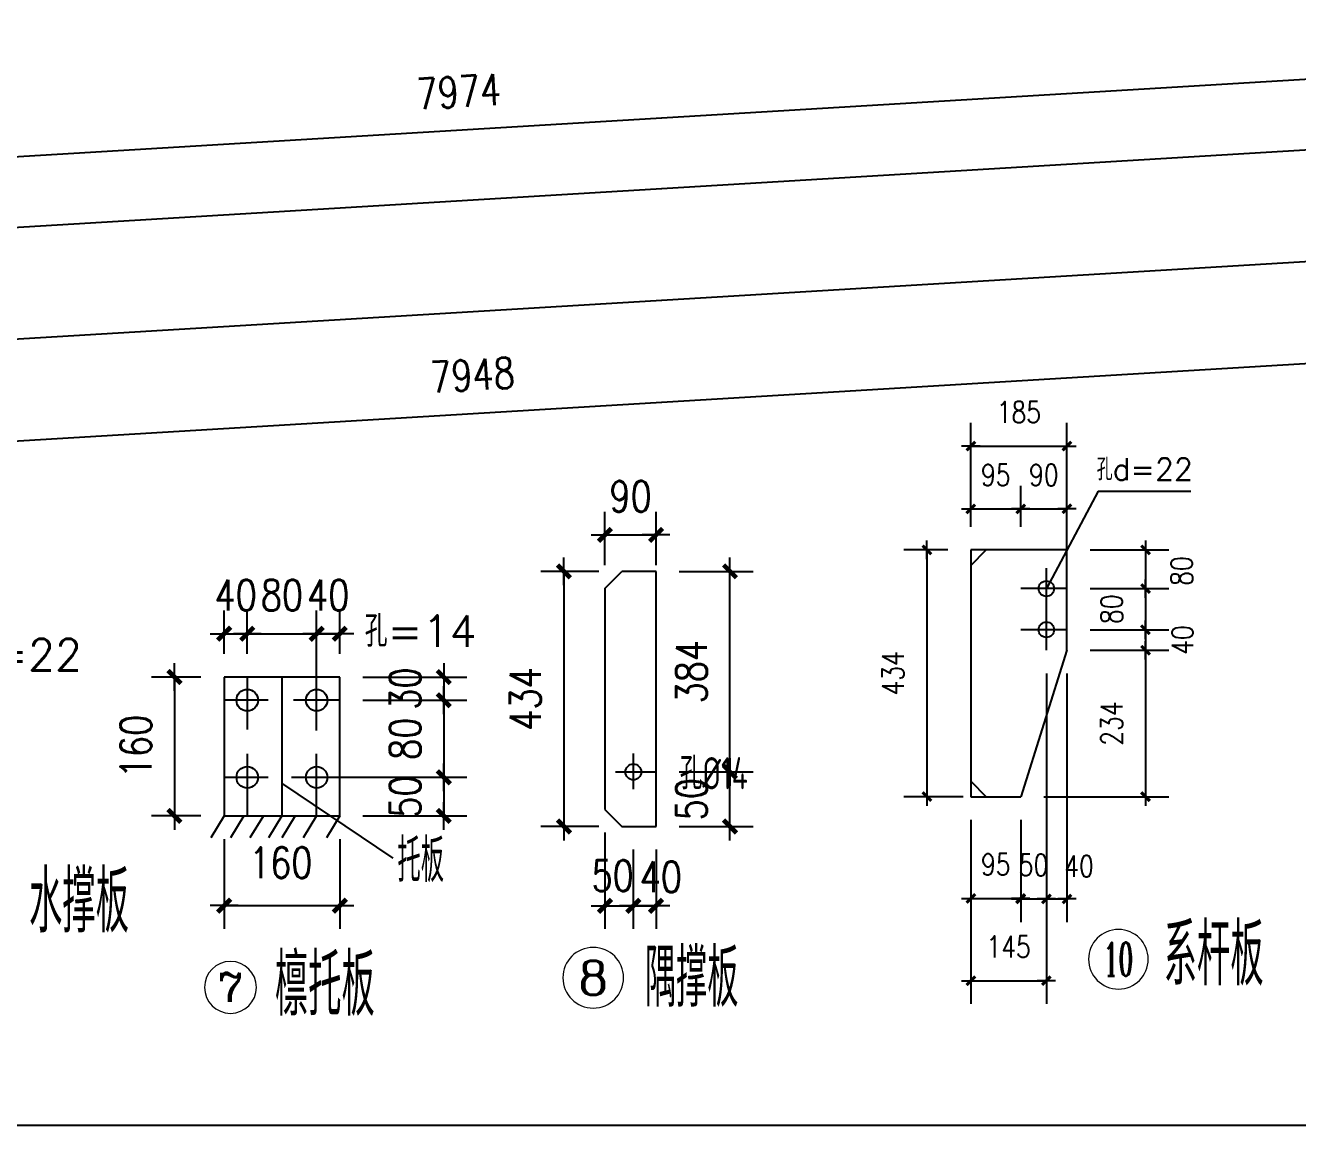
# Model space of a CAD drawing. Header units: millimetres. Extents: x 1471994 to 4527627, y -5186613 to -1927582.
# Drawn here: x 1513754 to 1518703, y -1993261 to -1988981 of the extents above; entities that cross this region are included whole.
import ezdxf
from ezdxf.enums import TextEntityAlignment as Align

# ---------------------------------------------------------------- set-up
doc = ezdxf.new("R2010")
doc.units = ezdxf.units.MM
doc.header["$LTSCALE"] = 1000
doc.header["$PDMODE"] = 34
doc.linetypes.add('CENTER', pattern=[50.8, 31.75, -6.35, 6.35, -6.35])
doc.layers.add('轴线层', color=1, linetype='CENTER', lineweight=15)
doc.layers.add('钢架', color=7, linetype='Continuous', lineweight=25)
doc.styles.add('COMPLEX', font='COMPLEX')
doc.styles.add('DIM_FONT', font='simplex.shx', dxfattribs={"width": 0.8, "bigfont": 'hztxt.shx'})
doc.styles.add('hz', font='gbenor.shx', dxfattribs={"width": 0.75, "height": 100, "bigfont": 'gbcbig.shx'})
doc.styles.get("Standard").update_dxf_attribs({"font": 'txt', "bigfont": 'gbcbig.shx'})
doc.styles.add('TSSD_Label', font='Tssdeng.shx', dxfattribs={"width": 0.7, "bigfont": 'hztxt.shx'})
doc.dimstyles.new('WGH(1)', dxfattribs={"dimscale": 1.2, "dimtxt": 100, "dimasz": 0.5, "dimexe": 75, "dimexo": 75, "dimgap": 75, "dimtad": 1, "dimdec": 0, "dimzin": 0, "dimdsep": 46, "dimtxsty": 'DIM_FONT', "dimblk1": '_DIMX', "dimblk2": '_DIMX', "dimsah": 1, "dimcen": 0.09, "dimclrd": 3, "dimclre": 3, "dimclrt": 7, "dimadec": 0, "dimazin": 0, "dimtfac": 1, "dimtdec": 0, "dimtix": 1, "dimtmove": 2, "dimatfit": 3, "dimldrblk": '_DIMX', "dimfxl": 1, "dimtolj": 1, "dimtzin": 0, "dimarcsym": 0})
doc.dimstyles.new('WGH(2)', dxfattribs={"dimscale": 1.2, "dimtxt": 100, "dimasz": 0.5, "dimexe": 75, "dimexo": 75, "dimgap": 75, "dimtad": 1, "dimdec": 0, "dimlfac": 0.5, "dimzin": 0, "dimdsep": 46, "dimtxsty": 'DIM_FONT', "dimblk1": '_DIMX', "dimblk2": '_DIMX', "dimsah": 1, "dimcen": 0.09, "dimclrd": 3, "dimclre": 3, "dimclrt": 7, "dimadec": 0, "dimazin": 0, "dimtfac": 1, "dimtdec": 0, "dimtix": 1, "dimtmove": 2, "dimatfit": 3, "dimldrblk": '_DIMX', "dimfxl": 1, "dimtolj": 1, "dimtzin": 0, "dimarcsym": 0})
doc.dimstyles.new('WGH(3)', dxfattribs={"dimscale": 1.2, "dimtxt": 100, "dimasz": 0.3, "dimexe": 75, "dimexo": 75, "dimgap": 75, "dimtad": 1, "dimdec": 0, "dimlfac": 0.333333, "dimzin": 0, "dimdsep": 46, "dimtxsty": 'DIM_FONT', "dimblk1": '_DIMX', "dimblk2": '_DIMX', "dimsah": 1, "dimcen": 0.09, "dimclrd": 3, "dimclre": 3, "dimclrt": 7, "dimazin": 0, "dimtfac": 1, "dimtdec": 0, "dimtix": 1, "dimtmove": 2, "dimatfit": 3, "dimldrblk": '_DIMX', "dimfxl": 1, "dimtolj": 1, "dimtzin": 0, "dimarcsym": 0})

# ---------------------------------------------------------------- blocks, each defined once
blk = doc.blocks.new('_DIMX')
blk.add_line((-150, 0), (150, 0))
at = {"const_width": 50}
blk.add_lwpolyline([(-70, -70), (70, 70)], dxfattribs=at)
blk = doc.blocks.new('*D1033')
at = {"color": 3, "lineweight": -2}
for p, q in [((1519439.5, -1989333.9), (1519423.1, -1989060.5)), ((1519427.9, -1989150.3), (1511469.6, -1989627.8)), ((1511480, -1989811.4), (1511463.6, -1989538))]:
    blk.add_line(p, q, dxfattribs=at)
at = {"layer": 'Defpoints', "color": 0}
for p in [(1519444.9, -1989423.7), (1511469, -1989627.9), (1511485.4, -1989901.3)]:
    blk.add_point(p, dxfattribs=at)
at = {"color": 3, "lineweight": -2, "xscale": 0.6, "yscale": 0.6, "zscale": 0.6}
for p, rotation in [((1519428.5, -1989150.3), 3.433630362453304), ((1511469, -1989627.9), 183.4336303624533)]:
    blk.add_blockref('_DIMX', p, dxfattribs=dict(at, rotation=rotation))
at = {"color": 7, "insert": (1515439.8, -1989239.3), "char_height": 120, "attachment_point": 5, "rotation": 3.4336, "style": 'DIM_FONT'}
blk.add_mtext('\\A1;7974', dxfattribs=at)
blk = doc.blocks.new('*D1034')
at = {"color": 3, "lineweight": -2}
for p, q in [((1519450.3, -1989948.3), (1519474, -1990342.5)), ((1511535.6, -1990728.6), (1519468, -1990252.7)), ((1511516.7, -1990424.3), (1511540.4, -1990818.5))]:
    blk.add_line(p, q, dxfattribs=at)
at = {"layer": 'Defpoints', "color": 0}
for p in [(1519444.9, -1989858.5), (1519468.6, -1990252.6), (1511511.4, -1990334.5)]:
    blk.add_point(p, dxfattribs=at)
at = {"color": 3, "lineweight": -2, "xscale": 0.6, "yscale": 0.6, "zscale": 0.6}
for p, rotation in [((1519468.6, -1990252.6), 3.433630362443689), ((1511535, -1990728.6), 183.4336303624437)]:
    blk.add_blockref('_DIMX', p, dxfattribs=dict(at, rotation=rotation))
at = {"color": 7, "insert": (1515492.8, -1990340.9), "char_height": 120, "attachment_point": 5, "rotation": 3.4336, "style": 'DIM_FONT'}
blk.add_mtext('\\A1;7948', dxfattribs=at)
blk = doc.blocks.new('轴线标号')
at = {"lineweight": 13}
blk.add_circle((0, 0), 0.5, dxfattribs=at)
at = {"layer": '钢架', "lineweight": 13, "style": 'COMPLEX', "width": 1.041667}
blk.add_attdef('A', text='', height=0.56, dxfattribs=at).set_placement((-0.25, -0.28), (0.25, -0.28), align=Align.FIT)
blk = doc.blocks.new('*D1043')
at = {"color": 3, "lineweight": -2}
for p, q in [((1514436.6, -1991516.1), (1514243.4, -1991516.1)), ((1514333.4, -1991516.4), (1514333.4, -1992055.7)), ((1514436.6, -1992056.1), (1514243.4, -1992056.1))]:
    blk.add_line(p, q, dxfattribs=at)
at = {"layer": 'Defpoints', "color": 0}
for p in [(1514526.6, -1991516.1), (1514333.4, -1992056.1), (1514526.6, -1992056.1)]:
    blk.add_point(p, dxfattribs=at)
at = {"color": 3, "lineweight": -2, "xscale": 0.36, "yscale": 0.36, "zscale": 0.36}
for p, rotation in [((1514333.4, -1991516.1), 90), ((1514333.4, -1992056.1), 270)]:
    blk.add_blockref('_DIMX', p, dxfattribs=dict(at, rotation=rotation))
at = {"color": 7, "insert": (1514183.4, -1991786.1), "char_height": 120, "attachment_point": 5, "rotation": 90, "style": 'DIM_FONT'}
blk.add_mtext('\\A1;160', dxfattribs=at)
blk = doc.blocks.new('*D1044')
at = {"color": 3, "lineweight": -2}
for p, q in [((1515066.6, -1991516.1), (1515471.2, -1991516.1)), ((1515381.2, -1991515.7), (1515381.2, -1991515.4)), ((1515381.2, -1991516.1), (1515381.2, -1991606.1)), ((1515066.6, -1991606.1), (1515471.2, -1991606.1)), ((1515381.2, -1991606.4), (1515381.2, -1991606.8))]:
    blk.add_line(p, q, dxfattribs=at)
at = {"layer": 'Defpoints', "color": 0}
for p in [(1514976.6, -1991516.1), (1514976.6, -1991606.1), (1515381.2, -1991606.1)]:
    blk.add_point(p, dxfattribs=at)
at = {"color": 3, "lineweight": -2, "xscale": 0.36, "yscale": 0.36, "zscale": 0.36}
for p, rotation in [((1515381.2, -1991516.1), 270), ((1515381.2, -1991606.1), 90)]:
    blk.add_blockref('_DIMX', p, dxfattribs=dict(at, rotation=rotation))
at = {"color": 7, "insert": (1515231.2, -1991561.1), "char_height": 120, "attachment_point": 5, "rotation": 90, "style": 'DIM_FONT'}
blk.add_mtext('\\A1;30', dxfattribs=at)
blk = doc.blocks.new('*D1045')
at = {"color": 3, "lineweight": -2}
for p, q in [((1515066.6, -1991606.1), (1515471.2, -1991606.1)), ((1515381.2, -1991605.7), (1515381.2, -1991605.4)), ((1515381.2, -1991606.1), (1515381.2, -1991906.1)), ((1514788.5, -1991906.1), (1515471.2, -1991906.1)), ((1515381.2, -1991906.4), (1515381.2, -1991906.8))]:
    blk.add_line(p, q, dxfattribs=at)
at = {"layer": 'Defpoints', "color": 0}
for p in [(1514976.6, -1991606.1), (1514698.5, -1991906.1), (1515381.2, -1991906.1)]:
    blk.add_point(p, dxfattribs=at)
at = {"color": 3, "lineweight": -2, "xscale": 0.36, "yscale": 0.36, "zscale": 0.36}
for p, rotation in [((1515381.2, -1991606.1), 270), ((1515381.2, -1991906.1), 90)]:
    blk.add_blockref('_DIMX', p, dxfattribs=dict(at, rotation=rotation))
at = {"color": 7, "insert": (1515231.2, -1991756.1), "char_height": 120, "attachment_point": 5, "rotation": 90, "style": 'DIM_FONT'}
blk.add_mtext('\\A1;80', dxfattribs=at)
blk = doc.blocks.new('*D1046')
at = {"color": 3, "lineweight": -2}
for p, q in [((1514788.5, -1991906.1), (1515471.2, -1991906.1)), ((1515381.2, -1991905.7), (1515381.2, -1991905.4)), ((1515381.2, -1991906.1), (1515381.2, -1992056.1)), ((1515066.6, -1992056.1), (1515471.2, -1992056.1)), ((1515381.2, -1992056.4), (1515381.2, -1992056.8))]:
    blk.add_line(p, q, dxfattribs=at)
at = {"layer": 'Defpoints', "color": 0}
for p in [(1514698.5, -1991906.1), (1514976.6, -1992056.1), (1515381.2, -1992056.1)]:
    blk.add_point(p, dxfattribs=at)
at = {"color": 3, "lineweight": -2, "xscale": 0.36, "yscale": 0.36, "zscale": 0.36}
for p, rotation in [((1515381.2, -1991906.1), 270), ((1515381.2, -1992056.1), 90)]:
    blk.add_blockref('_DIMX', p, dxfattribs=dict(at, rotation=rotation))
at = {"color": 7, "insert": (1515231.2, -1991981.1), "char_height": 120, "attachment_point": 5, "rotation": 90, "style": 'DIM_FONT'}
blk.add_mtext('\\A1;50', dxfattribs=at)
blk = doc.blocks.new('*D1047')
at = {"color": 3, "lineweight": -2}
for p, q in [((1514526.6, -1991426.1), (1514526.6, -1991257.6)), ((1514616.6, -1991426.1), (1514616.6, -1991257.6)), ((1514526.3, -1991347.6), (1514525.9, -1991347.6)), ((1514526.6, -1991347.6), (1514616.6, -1991347.6)), ((1514617, -1991347.6), (1514617.4, -1991347.6))]:
    blk.add_line(p, q, dxfattribs=at)
at = {"layer": 'Defpoints', "color": 0}
for p in [(1514616.6, -1991347.6), (1514526.6, -1991516.1), (1514616.6, -1991516.1)]:
    blk.add_point(p, dxfattribs=at)
at = {"color": 3, "lineweight": -2, "xscale": 0.36, "yscale": 0.36, "zscale": 0.36}
blk.add_blockref('_DIMX', (1514526.6, -1991347.6), dxfattribs=at)
at = {"color": 3, "lineweight": -2, "xscale": 0.36, "yscale": 0.36, "zscale": 0.36, "rotation": 180}
blk.add_blockref('_DIMX', (1514616.6, -1991347.6), dxfattribs=at)
at = {"color": 7, "insert": (1514571.6, -1991197.6), "char_height": 120, "attachment_point": 5, "style": 'DIM_FONT'}
blk.add_mtext('\\A1;40', dxfattribs=at)
blk = doc.blocks.new('*D1048')
at = {"color": 3, "lineweight": -2}
for p, q in [((1514616.6, -1991426.1), (1514616.6, -1991257.6)), ((1514886.6, -1991724.1), (1514886.6, -1991257.6)), ((1514616.3, -1991347.6), (1514615.9, -1991347.6)), ((1514616.6, -1991347.6), (1514886.6, -1991347.6)), ((1514887, -1991347.6), (1514887.4, -1991347.6))]:
    blk.add_line(p, q, dxfattribs=at)
at = {"layer": 'Defpoints', "color": 0}
for p in [(1514886.6, -1991347.6), (1514616.6, -1991516.1), (1514886.6, -1991814.1)]:
    blk.add_point(p, dxfattribs=at)
at = {"color": 3, "lineweight": -2, "xscale": 0.36, "yscale": 0.36, "zscale": 0.36}
blk.add_blockref('_DIMX', (1514616.6, -1991347.6), dxfattribs=at)
at = {"color": 3, "lineweight": -2, "xscale": 0.36, "yscale": 0.36, "zscale": 0.36, "rotation": 180}
blk.add_blockref('_DIMX', (1514886.6, -1991347.6), dxfattribs=at)
at = {"color": 7, "insert": (1514751.6, -1991197.6), "char_height": 120, "attachment_point": 5, "style": 'DIM_FONT'}
blk.add_mtext('\\A1;80', dxfattribs=at)
blk = doc.blocks.new('*D1049')
at = {"color": 3, "lineweight": -2}
for p, q in [((1514886.6, -1991724.1), (1514886.6, -1991257.6)), ((1514976.6, -1991426.1), (1514976.6, -1991257.6)), ((1514886.3, -1991347.6), (1514885.9, -1991347.6)), ((1514886.6, -1991347.6), (1514976.6, -1991347.6)), ((1514977, -1991347.6), (1514977.4, -1991347.6))]:
    blk.add_line(p, q, dxfattribs=at)
at = {"layer": 'Defpoints', "color": 0}
for p in [(1514976.6, -1991347.6), (1514976.6, -1991516.1), (1514886.6, -1991814.1)]:
    blk.add_point(p, dxfattribs=at)
at = {"color": 3, "lineweight": -2, "xscale": 0.36, "yscale": 0.36, "zscale": 0.36}
blk.add_blockref('_DIMX', (1514886.6, -1991347.6), dxfattribs=at)
at = {"color": 3, "lineweight": -2, "xscale": 0.36, "yscale": 0.36, "zscale": 0.36, "rotation": 180}
blk.add_blockref('_DIMX', (1514976.6, -1991347.6), dxfattribs=at)
at = {"color": 7, "insert": (1514931.6, -1991197.6), "char_height": 120, "attachment_point": 5, "style": 'DIM_FONT'}
blk.add_mtext('\\A1;40', dxfattribs=at)
blk = doc.blocks.new('*D1037')
at = {"color": 3, "lineweight": -2}
for p, q in [((1514526.6, -1992146.1), (1514526.6, -1992495.2)), ((1514976.6, -1992146.1), (1514976.6, -1992495.2)), ((1514527, -1992405.2), (1514976.3, -1992405.2))]:
    blk.add_line(p, q, dxfattribs=at)
at = {"layer": 'Defpoints', "color": 0}
for p in [(1514526.6, -1992056.1), (1514976.6, -1992056.1), (1514976.6, -1992405.2)]:
    blk.add_point(p, dxfattribs=at)
at = {"color": 3, "lineweight": -2, "xscale": 0.36, "yscale": 0.36, "zscale": 0.36, "rotation": 180}
blk.add_blockref('_DIMX', (1514526.6, -1992405.2), dxfattribs=at)
at = {"color": 3, "lineweight": -2, "xscale": 0.36, "yscale": 0.36, "zscale": 0.36}
blk.add_blockref('_DIMX', (1514976.6, -1992405.2), dxfattribs=at)
at = {"color": 7, "insert": (1514747, -1992238.2), "char_height": 120, "attachment_point": 5, "style": 'DIM_FONT'}
blk.add_mtext('\\A1;160', dxfattribs=at)
blk = doc.blocks.new('*D1038')
at = {"color": 3, "lineweight": -2}
for p, q in [((1515984.4, -1991105), (1515758.7, -1991105)), ((1515848.7, -1991105.4), (1515848.7, -1992097)), ((1515984.4, -1992097.4), (1515758.7, -1992097.4))]:
    blk.add_line(p, q, dxfattribs=at)
at = {"layer": 'Defpoints', "color": 0}
for p in [(1516074.4, -1991105), (1515848.7, -1992097.4), (1516074.4, -1992097.4)]:
    blk.add_point(p, dxfattribs=at)
at = {"color": 3, "lineweight": -2, "xscale": 0.36, "yscale": 0.36, "zscale": 0.36}
for p, rotation in [((1515848.7, -1991105), 90), ((1515848.7, -1992097.4), 270)]:
    blk.add_blockref('_DIMX', p, dxfattribs=dict(at, rotation=rotation))
at = {"color": 7, "insert": (1515698.7, -1991601.2), "char_height": 120, "attachment_point": 5, "rotation": 90, "style": 'DIM_FONT'}
blk.add_mtext('\\A1;434', dxfattribs=at)
blk = doc.blocks.new('*D1055')
at = {"color": 3, "lineweight": -2}
for p, q in [((1516008.1, -1991081.3), (1516008.1, -1990873.2)), ((1516207, -1991081.3), (1516207, -1990873.2)), ((1516007.8, -1990963.2), (1516007.4, -1990963.2)), ((1516008.1, -1990963.2), (1516207, -1990963.2)), ((1516207.4, -1990963.2), (1516207.8, -1990963.2))]:
    blk.add_line(p, q, dxfattribs=at)
at = {"layer": 'Defpoints', "color": 0}
for p in [(1516207, -1990963.2), (1516008.1, -1991171.3), (1516207, -1991171.3)]:
    blk.add_point(p, dxfattribs=at)
at = {"color": 3, "lineweight": -2, "xscale": 0.36, "yscale": 0.36, "zscale": 0.36}
blk.add_blockref('_DIMX', (1516008.1, -1990963.2), dxfattribs=at)
at = {"color": 3, "lineweight": -2, "xscale": 0.36, "yscale": 0.36, "zscale": 0.36, "rotation": 180}
blk.add_blockref('_DIMX', (1516207, -1990963.2), dxfattribs=at)
at = {"color": 7, "insert": (1516107.6, -1990813.2), "char_height": 120, "attachment_point": 5, "style": 'DIM_FONT'}
blk.add_mtext('\\A1;90', dxfattribs=at)
blk = doc.blocks.new('*D1040')
at = {"color": 3, "lineweight": -2}
for p, q in [((1516008.1, -1992121.1), (1516008.1, -1992495.9)), ((1516118.6, -1992187.4), (1516118.6, -1992495.9)), ((1516007.8, -1992405.9), (1516007.4, -1992405.9)), ((1516008.1, -1992405.9), (1516118.6, -1992405.9)), ((1516119, -1992405.9), (1516119.4, -1992405.9))]:
    blk.add_line(p, q, dxfattribs=at)
at = {"layer": 'Defpoints', "color": 0}
for p in [(1516008.1, -1992031.1), (1516118.6, -1992097.4), (1516118.6, -1992405.9)]:
    blk.add_point(p, dxfattribs=at)
at = {"color": 3, "lineweight": -2, "xscale": 0.36, "yscale": 0.36, "zscale": 0.36}
blk.add_blockref('_DIMX', (1516008.1, -1992405.9), dxfattribs=at)
at = {"color": 3, "lineweight": -2, "xscale": 0.36, "yscale": 0.36, "zscale": 0.36, "rotation": 180}
blk.add_blockref('_DIMX', (1516118.6, -1992405.9), dxfattribs=at)
at = {"color": 7, "insert": (1516038.2, -1992288.8), "char_height": 120, "attachment_point": 5, "style": 'DIM_FONT'}
blk.add_mtext('\\A1;50', dxfattribs=at)
blk = doc.blocks.new('*D1036')
at = {"color": 3, "lineweight": -2}
for p, q in [((1516118.6, -1992187.4), (1516118.6, -1992495.9)), ((1516207, -1992187.4), (1516207, -1992495.9)), ((1516118.3, -1992405.9), (1516117.9, -1992405.9)), ((1516118.6, -1992405.9), (1516207, -1992405.9)), ((1516207.4, -1992405.9), (1516207.8, -1992405.9))]:
    blk.add_line(p, q, dxfattribs=at)
at = {"layer": 'Defpoints', "color": 0}
for p in [(1516118.6, -1992097.4), (1516207, -1992097.4), (1516207, -1992405.9)]:
    blk.add_point(p, dxfattribs=at)
at = {"color": 3, "lineweight": -2, "xscale": 0.36, "yscale": 0.36, "zscale": 0.36}
blk.add_blockref('_DIMX', (1516118.6, -1992405.9), dxfattribs=at)
at = {"color": 3, "lineweight": -2, "xscale": 0.36, "yscale": 0.36, "zscale": 0.36, "rotation": 180}
blk.add_blockref('_DIMX', (1516207, -1992405.9), dxfattribs=at)
at = {"color": 7, "insert": (1516225.5, -1992293.4), "char_height": 120, "attachment_point": 5, "style": 'DIM_FONT'}
blk.add_mtext('\\A1;40', dxfattribs=at)
blk = doc.blocks.new('*D1041')
at = {"color": 3, "lineweight": -2}
for p, q in [((1516297, -1991885.2), (1516584.7, -1991885.2)), ((1516494.7, -1991884.8), (1516494.7, -1991884.5)), ((1516494.7, -1992097.4), (1516494.7, -1991885.2)), ((1516297, -1992097.4), (1516584.7, -1992097.4)), ((1516494.7, -1992097.8), (1516494.7, -1992098.1))]:
    blk.add_line(p, q, dxfattribs=at)
at = {"layer": 'Defpoints', "color": 0}
for p in [(1516207, -1991885.2), (1516494.7, -1991885.2), (1516207, -1992097.4)]:
    blk.add_point(p, dxfattribs=at)
at = {"color": 3, "lineweight": -2, "xscale": 0.36, "yscale": 0.36, "zscale": 0.36}
for p, rotation in [((1516494.7, -1991885.2), 270), ((1516494.7, -1992097.4), 90)]:
    blk.add_blockref('_DIMX', p, dxfattribs=dict(at, rotation=rotation))
at = {"color": 7, "insert": (1516344.7, -1991991.3), "char_height": 120, "attachment_point": 5, "rotation": 90, "style": 'DIM_FONT'}
blk.add_mtext('\\A1;50', dxfattribs=at)
blk = doc.blocks.new('*D1042')
at = {"color": 3, "lineweight": -2}
for p, q in [((1516297, -1991105), (1516584.7, -1991105)), ((1516494.7, -1991884.8), (1516494.7, -1991105.4)), ((1516297, -1991885.2), (1516584.7, -1991885.2))]:
    blk.add_line(p, q, dxfattribs=at)
at = {"layer": 'Defpoints', "color": 0}
for p in [(1516207, -1991105), (1516494.7, -1991105), (1516207, -1991885.2)]:
    blk.add_point(p, dxfattribs=at)
at = {"color": 3, "lineweight": -2, "xscale": 0.36, "yscale": 0.36, "zscale": 0.36}
for p, rotation in [((1516494.7, -1991105), 90), ((1516494.7, -1991885.2), 270)]:
    blk.add_blockref('_DIMX', p, dxfattribs=dict(at, rotation=rotation))
at = {"color": 7, "insert": (1516344.7, -1991495.1), "char_height": 120, "attachment_point": 5, "rotation": 90, "style": 'DIM_FONT'}
blk.add_mtext('\\A1;384', dxfattribs=at)
blk = doc.blocks.new('*D1056')
at = {"color": 3, "lineweight": -2}
for p, q in [((1517341.6, -1991021.5), (1517170.8, -1991021.5)), ((1517260.8, -1991021.7), (1517260.8, -1991981.2)), ((1517401.6, -1991981.5), (1517170.8, -1991981.5))]:
    blk.add_line(p, q, dxfattribs=at)
at = {"layer": 'Defpoints', "color": 0}
for p in [(1517431.6, -1991021.5), (1517260.8, -1991981.5), (1517491.6, -1991981.5)]:
    blk.add_point(p, dxfattribs=at)
at = {"color": 3, "lineweight": -2, "xscale": 0.24, "yscale": 0.24, "zscale": 0.24}
for p, rotation in [((1517260.8, -1991021.5), 90), ((1517260.8, -1991981.5), 270)]:
    blk.add_blockref('_DIMX', p, dxfattribs=dict(at, rotation=rotation))
at = {"color": 7, "insert": (1517128.8, -1991501.5), "char_height": 84, "attachment_point": 5, "rotation": 90, "style": 'DIM_FONT'}
blk.add_mtext('\\A1;434', dxfattribs=at)
blk = doc.blocks.new('*D1061')
at = {"color": 3, "lineweight": -2}
for p, q in [((1517431.6, -1990931.5), (1517431.6, -1990771.8)), ((1517625.6, -1990931.5), (1517625.6, -1990771.8)), ((1517431.3, -1990861.8), (1517431.1, -1990861.8)), ((1517431.6, -1990861.8), (1517625.6, -1990861.8)), ((1517625.8, -1990861.8), (1517626.1, -1990861.8))]:
    blk.add_line(p, q, dxfattribs=at)
at = {"layer": 'Defpoints', "color": 0}
for p in [(1517625.6, -1990861.8), (1517431.6, -1991021.5), (1517625.6, -1991021.5)]:
    blk.add_point(p, dxfattribs=at)
at = {"color": 3, "lineweight": -2, "xscale": 0.24, "yscale": 0.24, "zscale": 0.24}
blk.add_blockref('_DIMX', (1517431.6, -1990861.8), dxfattribs=at)
at = {"color": 3, "lineweight": -2, "xscale": 0.24, "yscale": 0.24, "zscale": 0.24, "rotation": 180}
blk.add_blockref('_DIMX', (1517625.6, -1990861.8), dxfattribs=at)
at = {"color": 7, "insert": (1517528.6, -1990729.8), "char_height": 84, "attachment_point": 5, "style": 'DIM_FONT'}
blk.add_mtext('\\A1;95', dxfattribs=at)
blk = doc.blocks.new('*D1062')
at = {"color": 3, "lineweight": -2}
for p, q in [((1517625.6, -1990803.5), (1517625.6, -1990771.8)), ((1517805.6, -1990931.5), (1517805.6, -1990771.8)), ((1517625.3, -1990861.8), (1517625.1, -1990861.8)), ((1517625.6, -1990861.8), (1517805.6, -1990861.8)), ((1517805.8, -1990861.8), (1517806.1, -1990861.8))]:
    blk.add_line(p, q, dxfattribs=at)
at = {"layer": 'Defpoints', "color": 0}
for p in [(1517805.6, -1990861.8), (1517625.6, -1990893.5), (1517805.6, -1991021.5)]:
    blk.add_point(p, dxfattribs=at)
at = {"color": 3, "lineweight": -2, "xscale": 0.24, "yscale": 0.24, "zscale": 0.24}
blk.add_blockref('_DIMX', (1517625.6, -1990861.8), dxfattribs=at)
at = {"color": 3, "lineweight": -2, "xscale": 0.24, "yscale": 0.24, "zscale": 0.24, "rotation": 180}
blk.add_blockref('_DIMX', (1517805.6, -1990861.8), dxfattribs=at)
at = {"color": 7, "insert": (1517715.6, -1990729.8), "char_height": 84, "attachment_point": 5, "style": 'DIM_FONT'}
blk.add_mtext('\\A1;90', dxfattribs=at)
blk = doc.blocks.new('*D1057')
at = {"color": 3, "lineweight": -2}
for p, q in [((1517431.6, -1992071.5), (1517431.6, -1992467)), ((1517625.6, -1992071.5), (1517625.6, -1992467)), ((1517431.3, -1992377), (1517431.1, -1992377)), ((1517431.6, -1992377), (1517625.6, -1992377)), ((1517625.8, -1992377), (1517626.1, -1992377))]:
    blk.add_line(p, q, dxfattribs=at)
at = {"layer": 'Defpoints', "color": 0}
for p in [(1517431.6, -1991981.5), (1517625.6, -1991981.5), (1517625.6, -1992377)]:
    blk.add_point(p, dxfattribs=at)
at = {"color": 3, "lineweight": -2, "xscale": 0.24, "yscale": 0.24, "zscale": 0.24}
blk.add_blockref('_DIMX', (1517431.6, -1992377), dxfattribs=at)
at = {"color": 3, "lineweight": -2, "xscale": 0.24, "yscale": 0.24, "zscale": 0.24, "rotation": 180}
blk.add_blockref('_DIMX', (1517625.6, -1992377), dxfattribs=at)
at = {"color": 7, "insert": (1517528.6, -1992245), "char_height": 84, "attachment_point": 5, "style": 'DIM_FONT'}
blk.add_mtext('\\A1;95', dxfattribs=at)
blk = doc.blocks.new('*D1063')
at = {"color": 3, "lineweight": -2}
for p, q in [((1517725.6, -1991502.1), (1517725.6, -1992469.1)), ((1517625.6, -1992199.5), (1517625.6, -1992469.1)), ((1517625.3, -1992379.1), (1517625.1, -1992379.1)), ((1517625.6, -1992379.1), (1517725.6, -1992379.1)), ((1517725.8, -1992379.1), (1517726.1, -1992379.1))]:
    blk.add_line(p, q, dxfattribs=at)
at = {"layer": 'Defpoints', "color": 0}
for p in [(1517725.6, -1991412.1), (1517625.6, -1992109.5), (1517725.6, -1992379.1)]:
    blk.add_point(p, dxfattribs=at)
at = {"color": 3, "lineweight": -2, "xscale": 0.24, "yscale": 0.24, "zscale": 0.24}
blk.add_blockref('_DIMX', (1517625.6, -1992379.1), dxfattribs=at)
at = {"color": 3, "lineweight": -2, "xscale": 0.24, "yscale": 0.24, "zscale": 0.24, "rotation": 180}
blk.add_blockref('_DIMX', (1517725.6, -1992379.1), dxfattribs=at)
at = {"color": 7, "insert": (1517675.6, -1992247.1), "char_height": 84, "attachment_point": 5, "style": 'DIM_FONT'}
blk.add_mtext('\\A1;50', dxfattribs=at)
blk = doc.blocks.new('*D1064')
at = {"color": 3, "lineweight": -2}
for p, q in [((1517725.6, -1991502.1), (1517725.6, -1992469.1)), ((1517805.6, -1991502.1), (1517805.6, -1992469.1)), ((1517725.3, -1992379.1), (1517725.1, -1992379.1)), ((1517725.6, -1992379.1), (1517805.6, -1992379.1)), ((1517805.8, -1992379.1), (1517806.1, -1992379.1))]:
    blk.add_line(p, q, dxfattribs=at)
at = {"layer": 'Defpoints', "color": 0}
for p in [(1517725.6, -1991412.1), (1517805.6, -1991412.1), (1517805.6, -1992379.1)]:
    blk.add_point(p, dxfattribs=at)
at = {"color": 3, "lineweight": -2, "xscale": 0.24, "yscale": 0.24, "zscale": 0.24}
blk.add_blockref('_DIMX', (1517725.6, -1992379.1), dxfattribs=at)
at = {"color": 3, "lineweight": -2, "xscale": 0.24, "yscale": 0.24, "zscale": 0.24, "rotation": 180}
blk.add_blockref('_DIMX', (1517805.6, -1992379.1), dxfattribs=at)
at = {"color": 7, "insert": (1517852.7, -1992251.7), "char_height": 84, "attachment_point": 5, "style": 'DIM_FONT'}
blk.add_mtext('\\A1;40', dxfattribs=at)
blk = doc.blocks.new('*D1065')
at = {"color": 3, "lineweight": -2}
for p, q in [((1517895.6, -1991021.5), (1518201.4, -1991021.5)), ((1518111.4, -1991021.2), (1518111.4, -1991021)), ((1518111.4, -1991021.5), (1518111.4, -1991172.1)), ((1517895.6, -1991172.1), (1518201.4, -1991172.1)), ((1518111.4, -1991172.3), (1518111.4, -1991172.5))]:
    blk.add_line(p, q, dxfattribs=at)
at = {"layer": 'Defpoints', "color": 0}
for p in [(1517805.6, -1991021.5), (1517805.6, -1991172.1), (1518111.4, -1991172.1)]:
    blk.add_point(p, dxfattribs=at)
at = {"color": 3, "lineweight": -2, "xscale": 0.24, "yscale": 0.24, "zscale": 0.24}
for p, rotation in [((1518111.4, -1991021.5), 270), ((1518111.4, -1991172.1), 90)]:
    blk.add_blockref('_DIMX', p, dxfattribs=dict(at, rotation=rotation))
at = {"color": 7, "insert": (1518252, -1991103.7), "char_height": 84, "attachment_point": 5, "rotation": 90, "style": 'DIM_FONT'}
blk.add_mtext('\\A1;80', dxfattribs=at)
blk = doc.blocks.new('*D1066')
at = {"color": 3, "lineweight": -2}
for p, q in [((1517895.6, -1991172.1), (1518201.4, -1991172.1)), ((1518111.4, -1991171.8), (1518111.4, -1991171.6)), ((1518111.4, -1991172.1), (1518111.4, -1991332.1)), ((1517895.6, -1991332.1), (1518201.4, -1991332.1)), ((1518111.4, -1991332.3), (1518111.4, -1991332.5))]:
    blk.add_line(p, q, dxfattribs=at)
at = {"layer": 'Defpoints', "color": 0}
for p in [(1517805.6, -1991172.1), (1517805.6, -1991332.1), (1518111.4, -1991332.1)]:
    blk.add_point(p, dxfattribs=at)
at = {"color": 3, "lineweight": -2, "xscale": 0.24, "yscale": 0.24, "zscale": 0.24}
for p, rotation in [((1518111.4, -1991172.1), 270), ((1518111.4, -1991332.1), 90)]:
    blk.add_blockref('_DIMX', p, dxfattribs=dict(at, rotation=rotation))
at = {"color": 7, "insert": (1517979.4, -1991252.1), "char_height": 84, "attachment_point": 5, "rotation": 90, "style": 'DIM_FONT'}
blk.add_mtext('\\A1;80', dxfattribs=at)
blk = doc.blocks.new('*D1067')
at = {"color": 3, "lineweight": -2}
for p, q in [((1517895.6, -1991332.1), (1518201.4, -1991332.1)), ((1518111.4, -1991331.8), (1518111.4, -1991331.6)), ((1518111.4, -1991332.1), (1518111.4, -1991412.1)), ((1517895.6, -1991412.1), (1518201.4, -1991412.1)), ((1518111.4, -1991412.3), (1518111.4, -1991412.5))]:
    blk.add_line(p, q, dxfattribs=at)
at = {"layer": 'Defpoints', "color": 0}
for p in [(1517805.6, -1991332.1), (1517805.6, -1991412.1), (1518111.4, -1991412.1)]:
    blk.add_point(p, dxfattribs=at)
at = {"color": 3, "lineweight": -2, "xscale": 0.24, "yscale": 0.24, "zscale": 0.24}
for p, rotation in [((1518111.4, -1991332.1), 270), ((1518111.4, -1991412.1), 90)]:
    blk.add_blockref('_DIMX', p, dxfattribs=dict(at, rotation=rotation))
at = {"color": 7, "insert": (1518255.2, -1991372.1), "char_height": 84, "attachment_point": 5, "rotation": 90, "style": 'DIM_FONT'}
blk.add_mtext('\\A1;40', dxfattribs=at)
blk = doc.blocks.new('*D1058')
at = {"color": 3, "lineweight": -2}
for p, q in [((1517985.6, -1991412.1), (1518201.4, -1991412.1)), ((1518111.4, -1991412.3), (1518111.4, -1991981.2)), ((1517715.6, -1991981.5), (1518201.4, -1991981.5))]:
    blk.add_line(p, q, dxfattribs=at)
at = {"layer": 'Defpoints', "color": 0}
for p in [(1517895.6, -1991412.1), (1517625.6, -1991981.5), (1518111.4, -1991981.5)]:
    blk.add_point(p, dxfattribs=at)
at = {"color": 3, "lineweight": -2, "xscale": 0.24, "yscale": 0.24, "zscale": 0.24}
for p, rotation in [((1518111.4, -1991412.1), 90), ((1518111.4, -1991981.5), 270)]:
    blk.add_blockref('_DIMX', p, dxfattribs=dict(at, rotation=rotation))
at = {"color": 7, "insert": (1517979.4, -1991696.8), "char_height": 84, "attachment_point": 5, "rotation": 90, "style": 'DIM_FONT'}
blk.add_mtext('\\A1;234', dxfattribs=at)
blk = doc.blocks.new('*D1059')
at = {"color": 3, "lineweight": -2}
for p, q in [((1517431.6, -1992161.5), (1517431.6, -1992787.3)), ((1517725.6, -1992161.5), (1517725.6, -1992787.3)), ((1517431.3, -1992697.3), (1517431.1, -1992697.3)), ((1517431.6, -1992697.3), (1517725.6, -1992697.3)), ((1517725.8, -1992697.3), (1517726.1, -1992697.3))]:
    blk.add_line(p, q, dxfattribs=at)
at = {"layer": 'Defpoints', "color": 0}
for p in [(1517431.6, -1992071.5), (1517725.6, -1992071.5), (1517725.6, -1992697.3)]:
    blk.add_point(p, dxfattribs=at)
at = {"color": 3, "lineweight": -2, "xscale": 0.24, "yscale": 0.24, "zscale": 0.24}
blk.add_blockref('_DIMX', (1517431.6, -1992697.3), dxfattribs=at)
at = {"color": 3, "lineweight": -2, "xscale": 0.24, "yscale": 0.24, "zscale": 0.24, "rotation": 180}
blk.add_blockref('_DIMX', (1517725.6, -1992697.3), dxfattribs=at)
at = {"color": 7, "insert": (1517578.6, -1992565.3), "char_height": 84, "attachment_point": 5, "style": 'DIM_FONT'}
blk.add_mtext('\\A1;145', dxfattribs=at)
blk = doc.blocks.new('*D1060')
at = {"color": 3, "lineweight": -2}
for p, q in [((1517431.6, -1990803.5), (1517431.6, -1990527.6)), ((1517805.6, -1991251.5), (1517805.6, -1990527.6)), ((1517431.8, -1990617.6), (1517805.3, -1990617.6))]:
    blk.add_line(p, q, dxfattribs=at)
at = {"layer": 'Defpoints', "color": 0}
for p in [(1517805.6, -1990617.6), (1517431.6, -1990893.5), (1517805.6, -1991341.5)]:
    blk.add_point(p, dxfattribs=at)
at = {"color": 3, "lineweight": -2, "xscale": 0.24, "yscale": 0.24, "zscale": 0.24, "rotation": 180}
blk.add_blockref('_DIMX', (1517431.6, -1990617.6), dxfattribs=at)
at = {"color": 3, "lineweight": -2, "xscale": 0.24, "yscale": 0.24, "zscale": 0.24}
blk.add_blockref('_DIMX', (1517805.6, -1990617.6), dxfattribs=at)
at = {"color": 7, "insert": (1517618.6, -1990485.6), "char_height": 84, "attachment_point": 5, "style": 'DIM_FONT'}
blk.add_mtext('\\A1;185', dxfattribs=at)

msp = doc.modelspace()

# ---------------------------------------------------------------- linework, layer by layer
for p, q in [((1519444.9, -1989423.7), (1511485.4, -1989901.3)), ((1519470.9, -1989856.9), (1511511.4, -1990334.5)), ((1517927.2, -1990792.4), (1517725.6, -1991172.1)), ((1517927.2, -1990792.4), (1518287.2, -1990792.4)), ((1517431.6, -1991021.5), (1517431.6, -1991981.5)), ((1517625.6, -1991021.5), (1517431.6, -1991021.5)), ((1517431.6, -1991081.5), (1517491.6, -1991021.5)), ((1517805.6, -1991021.5), (1517625.6, -1991021.5)), ((1517725.6, -1991412.1), (1517725.6, -1991092.1)), ((1517805.6, -1991412.1), (1517805.6, -1991092.1)), ((1517805.6, -1991172.1), (1517625.6, -1991172.1)), ((1517805.6, -1991332.1), (1517625.6, -1991332.1)), ((1517805.6, -1991412.1), (1517625.6, -1991981.5)), ((1514526.6, -1991516.1), (1514526.6, -1992056.1)), ((1514976.6, -1991516.1), (1514526.6, -1991516.1)), ((1514616.6, -1991516.1), (1514616.6, -1991720.4)), ((1514751.6, -1991516.1), (1514751.6, -1992056.1)), ((1514886.6, -1991720.4), (1514886.6, -1991516.1)), ((1514976.6, -1992056.1), (1514976.6, -1991516.1)), ((1514698.5, -1991606.1), (1514526.6, -1991606.1)), ((1514976.6, -1991606.1), (1514796.5, -1991606.1)), ((1514616.6, -1991814.1), (1514616.6, -1992056.1)), ((1514886.6, -1992056.1), (1514886.6, -1991814.1)), ((1514526.6, -1991906.1), (1514698.5, -1991906.1)), ((1514796.5, -1991906.1), (1514976.6, -1991906.1)), ((1515184.7, -1992220), (1514751.6, -1991928.3)), ((1517431.6, -1991921.5), (1517491.6, -1991981.5)), ((1517431.6, -1991981.5), (1517625.6, -1991981.5)), ((1514526.6, -1992056.1), (1514474.6, -1992140.9)), ((1514526.6, -1992056.1), (1514976.6, -1992056.1)), ((1514603.9, -1992056.1), (1514551.8, -1992140.9)), ((1514679.3, -1992056.1), (1514627.2, -1992140.9)), ((1514751.6, -1992056.1), (1514699.6, -1992140.9)), ((1514802.6, -1992056.1), (1514750.6, -1992140.9)), ((1514886.6, -1992056.1), (1514834.6, -1992140.9)), ((1514976.6, -1992056.1), (1514924.6, -1992140.9))]:
    msp.add_line(p, q)
at = {"color": 0}
for p, q in [((1516008.1, -1991171.3), (1516074.4, -1991105)), ((1516207, -1991105), (1516074.4, -1991105)), ((1516207, -1992097.4), (1516207, -1991105)), ((1516008.1, -1991171.3), (1516008.1, -1992031.1)), ((1516118.6, -1991813.9), (1516118.6, -1991952)), ((1516049.8, -1991885.2), (1516207, -1991885.2)), ((1516008.1, -1992031.1), (1516074.4, -1992097.4)), ((1516074.4, -1992097.4), (1516207, -1992097.4))]:
    msp.add_line(p, q, dxfattribs=at)
msp.add_lwpolyline([(1510356.3, -1985355), (1523970.4, -1985355), (1523970.4, -1993260.7), (1510356.3, -1993260.7)], close=True)
for centre, radius in [((1517725.6, -1991172.1), 30), ((1517725.6, -1991332.1), 30), ((1514616.6, -1991606.1), 42), ((1514886.6, -1991606.1), 42), ((1514616.6, -1991906.1), 42), ((1514886.6, -1991906.1), 42)]:
    msp.add_circle(centre, radius)
msp.add_circle((1516118.6, -1991885.2), 30.9, dxfattribs=at)

# ---------------------------------------------------------------- block references
ref = msp.add_blockref('轴线标号', (1518005.8, -1992613.8), dxfattribs=dict(xscale=-232.0951669606438, yscale=232.0951669606147, zscale=232.0951669606781))
ref.add_attrib('A', '10', dxfattribs={"layer": '钢架', "lineweight": 13, "height": 129.97, "style": 'COMPLEX', "width": 0.646552}).set_placement((1517947.7, -1992678.8), (1518063.8, -1992678.8), align=Align.FIT)
ref = msp.add_blockref('轴线标号', (1515962.6, -1992685.7), dxfattribs=dict(xscale=-236.1316046467982, yscale=236.1316046468564, zscale=236.1316046469508))
ref.add_attrib('A', '8', dxfattribs={"layer": '钢架', "lineweight": 13, "height": 132.2, "style": 'COMPLEX', "width": 1.339286}).set_placement((1515903.6, -1992751.8), (1516021.6, -1992751.8), align=Align.FIT)
ref = msp.add_blockref('轴线标号', (1514551.3, -1992723.3), dxfattribs=dict(xscale=-201.8218843135983, yscale=201.8218843135983, zscale=201.8218843136332))
ref.add_attrib('A', '7', dxfattribs={"layer": '钢架', "lineweight": 13, "height": 113, "style": 'COMPLEX', "width": 1.339286}).set_placement((1514500.8, -1992779.8), (1514601.7, -1992779.8), align=Align.FIT)

# ---------------------------------------------------------------- texts
at = {"color": 0, "style": 'TSSD_Label', "width": 0.7}
msp.add_text('孔%%C14', height=125.07, dxfattribs=at).set_placement((1516564.2, -1991990.3), align=Align.BOTTOM_RIGHT)
at = {"char_height": 240, "width": 983.576, "attachment_point": 1, "style": 'hz'}
for s, insert in [('水撑板', (1513767.7, -1992269.5)), ('系杆板', (1518182.2, -1992475.5))]:
    msp.add_mtext(s, dxfattribs=dict(at, insert=insert))
at = {"layer": '轴线层', "color": 0, "linetype": 'ByBlock', "insert": (1517921.5, -1990664.9), "char_height": 85.75, "attachment_point": 1}
msp.add_mtext_dynamic_manual_height_columns('孔d=22', width=1506.743, gutter_width=12.5, heights=[336], dxfattribs=at).dxf.set("width", 1054.72)
at = {"layer": '轴线层', "color": 4, "linetype": 'ByBlock', "insert": (1515073.9, -1991276.1), "char_height": 122.5, "attachment_point": 1}
msp.add_mtext_dynamic_manual_height_columns('孔=14', width=1506.743, gutter_width=12.5, heights=[336], dxfattribs=at)
at = {"layer": '轴线层', "color": 0, "linetype": 'ByBlock', "insert": (1513439.3, -1991368), "char_height": 122.5, "attachment_point": 1}
msp.add_mtext_dynamic_manual_height_columns('孔d=22', width=1506.743, gutter_width=12.5, heights=[336], dxfattribs=at)
at = {"layer": '钢架', "lineweight": 13, "insert": (1515200.9, -1992145.4), "char_height": 168, "attachment_point": 1, "style": 'hz'}
msp.add_mtext_dynamic_manual_height_columns('托板', width=1506.743, gutter_width=12.5, heights=[336], dxfattribs=at).dxf.set("width", 688.503)
at = {"layer": '钢架', "lineweight": 13, "insert": (1515981.1, -1992573.5), "char_height": 224.64, "width": 920.627, "attachment_point": 1, "style": 'hz'}
msp.add_mtext('  隅撑板', dxfattribs=at)
at = {"layer": '钢架', "lineweight": 13, "insert": (1514724.2, -1992593.6), "char_height": 240, "attachment_point": 1, "style": 'hz'}
msp.add_mtext_dynamic_manual_height_columns('檩托板', width=1506.743, gutter_width=12.5, heights=[336], dxfattribs=at)

# ---------------------------------------------------------------- dimensions: what is measured, and where the dimension line sits
for p1, p2, distance, picture, middle in [((1519444.9, -1989423.7), (1511485.4, -1989901.3), -273.9, '*D1033', (1515439.8, -1989239.3)), ((1511511.4, -1990334.5), (1519444.9, -1989858.5), -394.9, '*D1034', (1515492.8, -1990340.9))]:
    dim = msp.add_aligned_dim(p1=p1, p2=p2, distance=distance, dimstyle='WGH(1)')
    dim.commit()
    dim.dimension.update_dxf_attribs({"geometry": picture, "text_midpoint": middle})
for base, p1, p2, text, picture, middle in [((1517805.6, -1990617.6), (1517431.6, -1990893.5), (1517805.6, -1991341.5), '185', '*D1060', (1517618.6, -1990485.6)), ((1517625.6, -1990861.8), (1517431.6, -1991021.5), (1517625.6, -1991021.5), '95', '*D1061', (1517528.6, -1990729.8)), ((1517805.6, -1990861.8), (1517625.6, -1990893.5), (1517805.6, -1991021.5), '90', '*D1062', (1517715.6, -1990729.8)), ((1517725.6, -1992379.1), (1517625.6, -1992109.5), (1517725.6, -1991412.1), '50', '*D1063', (1517675.6, -1992247.1)), ((1517625.6, -1992377), (1517431.6, -1991981.5), (1517625.6, -1991981.5), '95', '*D1057', (1517528.6, -1992245)), ((1517725.6, -1992697.3), (1517431.6, -1992071.5), (1517725.6, -1992071.5), '145', '*D1059', (1517578.6, -1992565.3))]:
    dim = msp.add_linear_dim(base=base, p1=p1, p2=p2, text=text, dimstyle='WGH(2)', override={"dimtxt": 70, "dimasz": 0.2})
    dim.commit()
    dim.dimension.update_dxf_attribs({"geometry": picture, "text_midpoint": middle})
at = {"color": 0}
dim = msp.add_linear_dim(base=(1516207, -1990963.2), p1=(1516008.1, -1991171.3), p2=(1516207, -1991171.3), text='90', dimstyle='WGH(2)', override={"dimasz": 0.3}, dxfattribs=at)
dim.commit()
dim.dimension.update_dxf_attribs({"geometry": '*D1055', "text_midpoint": (1516107.6, -1990813.2)})
for base, p1, p2, text, picture, middle in [((1517260.8, -1991981.5), (1517431.6, -1991021.5), (1517491.6, -1991981.5), '434', '*D1056', (1517128.8, -1991501.5)), ((1518111.4, -1991981.5), (1517895.6, -1991412.1), (1517625.6, -1991981.5), '234', '*D1058', (1517979.4, -1991696.8))]:
    dim = msp.add_linear_dim(base=base, p1=p1, p2=p2, angle=90, text=text, dimstyle='WGH(2)', override={"dimtxt": 70, "dimasz": 0.2})
    dim.commit()
    dim.dimension.update_dxf_attribs({"geometry": picture, "text_midpoint": middle})
dim = msp.add_linear_dim(base=(1518111.4, -1991172.1), p1=(1517805.6, -1991021.5), p2=(1517805.6, -1991172.1), angle=90, text='80', dimstyle='WGH(2)', override={"dimtxt": 70, "dimasz": 0.2})
dim.commit()
dim.dimension.update_dxf_attribs({"geometry": '*D1065', "text_midpoint": (1518252, -1991103.7), "dimtype": 160})
for base, p1, p2, text, override, picture, middle in [((1515848.7, -1992097.4), (1516074.4, -1991105), (1516074.4, -1992097.4), '434', {"dimtxt": 100, "dimasz": 0.3}, '*D1038', (1515698.7, -1991601.2)), ((1516494.7, -1991105), (1516207, -1991885.2), (1516207, -1991105), '384', {"dimasz": 0.3}, '*D1042', (1516344.7, -1991495.1)), ((1516494.7, -1991885.2), (1516207, -1992097.4), (1516207, -1991885.2), '50', {"dimasz": 0.3}, '*D1041', (1516344.7, -1991991.3))]:
    dim = msp.add_linear_dim(base=base, p1=p1, p2=p2, angle=90, text=text, dimstyle='WGH(2)', override=override, dxfattribs=at)
    dim.commit()
    dim.dimension.update_dxf_attribs({"geometry": picture, "text_midpoint": middle})
for base, p1, p2, text, picture, middle in [((1514616.6, -1991347.6), (1514526.6, -1991516.1), (1514616.6, -1991516.1), '40', '*D1047', (1514571.6, -1991197.6)), ((1514886.6, -1991347.6), (1514616.6, -1991516.1), (1514886.6, -1991814.1), '80', '*D1048', (1514751.6, -1991197.6)), ((1514976.6, -1991347.6), (1514886.6, -1991814.1), (1514976.6, -1991516.1), '40', '*D1049', (1514931.6, -1991197.6))]:
    dim = msp.add_linear_dim(base=base, p1=p1, p2=p2, text=text, dimstyle='WGH(3)')
    dim.commit()
    dim.dimension.update_dxf_attribs({"geometry": picture, "text_midpoint": middle})
dim = msp.add_linear_dim(base=(1518111.4, -1991332.1), p1=(1517805.6, -1991172.1), p2=(1517805.6, -1991332.1), angle=90, dimstyle='WGH(2)', override={"dimtxt": 70, "dimasz": 0.2})
dim.commit()
dim.dimension.update_dxf_attribs({"geometry": '*D1066', "text_midpoint": (1517979.4, -1991252.1)})
dim = msp.add_linear_dim(base=(1518111.4, -1991412.1), p1=(1517805.6, -1991332.1), p2=(1517805.6, -1991412.1), angle=90, dimstyle='WGH(2)', override={"dimtxt": 70, "dimasz": 0.2})
dim.commit()
dim.dimension.update_dxf_attribs({"geometry": '*D1067', "text_midpoint": (1518255.2, -1991372.1), "dimtype": 160})
dim = msp.add_linear_dim(base=(1517805.6, -1992379.1), p1=(1517725.6, -1991412.1), p2=(1517805.6, -1991412.1), dimstyle='WGH(2)', override={"dimtxt": 70, "dimasz": 0.2})
dim.commit()
dim.dimension.update_dxf_attribs({"geometry": '*D1064', "text_midpoint": (1517852.7, -1992251.7), "dimtype": 160})
for base, p1, p2, text, picture, middle in [((1514333.4, -1992056.1), (1514526.6, -1991516.1), (1514526.6, -1992056.1), '160', '*D1043', (1514183.4, -1991786.1)), ((1515381.2, -1991606.1), (1514976.6, -1991516.1), (1514976.6, -1991606.1), '30', '*D1044', (1515231.2, -1991561.1)), ((1515381.2, -1991906.1), (1514976.6, -1991606.1), (1514698.5, -1991906.1), '80', '*D1045', (1515231.2, -1991756.1)), ((1515381.2, -1992056.1), (1514698.5, -1991906.1), (1514976.6, -1992056.1), '50', '*D1046', (1515231.2, -1991981.1))]:
    dim = msp.add_linear_dim(base=base, p1=p1, p2=p2, angle=90, text=text, dimstyle='WGH(3)')
    dim.commit()
    dim.dimension.update_dxf_attribs({"geometry": picture, "text_midpoint": middle})
dim = msp.add_linear_dim(base=(1514976.6, -1992405.2), p1=(1514526.6, -1992056.1), p2=(1514976.6, -1992056.1), text='160', dimstyle='WGH(3)')
dim.commit()
dim.dimension.update_dxf_attribs({"geometry": '*D1037', "text_midpoint": (1514747, -1992238.2), "dimtype": 160})
for base, p1, p2, text, picture, middle in [((1516118.6, -1992405.9), (1516008.1, -1992031.1), (1516118.6, -1992097.4), '50', '*D1040', (1516038.2, -1992288.8)), ((1516207, -1992405.9), (1516118.6, -1992097.4), (1516207, -1992097.4), '40', '*D1036', (1516225.5, -1992293.4))]:
    dim = msp.add_linear_dim(base=base, p1=p1, p2=p2, text=text, dimstyle='WGH(2)', override={"dimasz": 0.3}, dxfattribs=at)
    dim.commit()
    dim.dimension.update_dxf_attribs({"geometry": picture, "text_midpoint": middle, "dimtype": 160})

doc.saveas('drawing.dxf')
